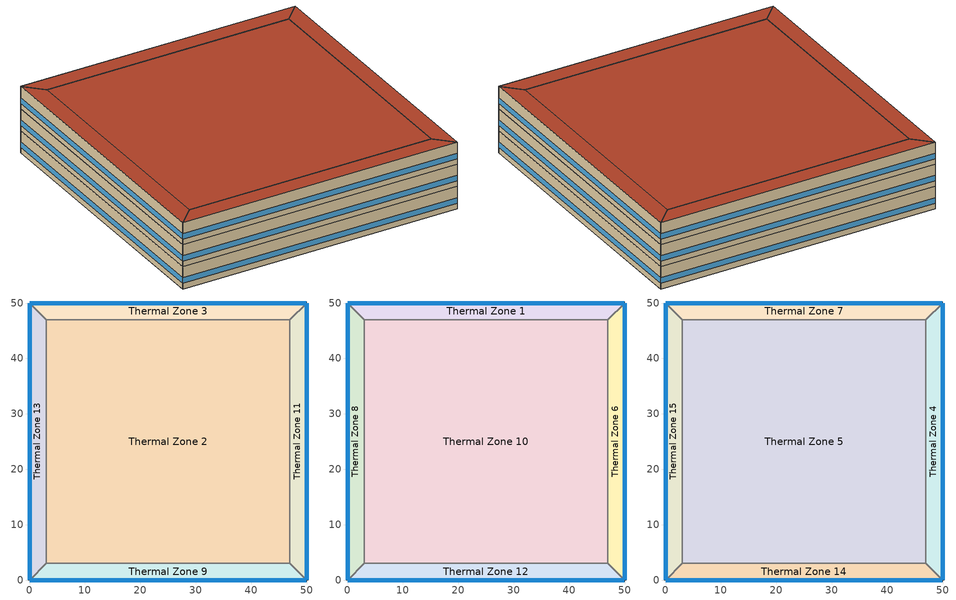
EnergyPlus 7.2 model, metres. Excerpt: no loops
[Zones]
Thermal Zone 9
 floor ground (000_ExtSlabCarpet_4in_ClimateZone 1-8): 50,0 0,0 3,3 47,3 z0
 wall outside (ASHRAE_189.1-2009_ExtWall_SteelFrame_ClimateZone 4-8): 0,0 50,0 z0:4
 wall to Thermal Zone 11 (000_Interior Wall): 50,0 47,3 z0:4
 wall to Thermal Zone 13 (000_Interior Wall): 3,3 0,0 z0:4
 wall to Thermal Zone 2 (000_Interior Wall): 47,3 3,3 z0:4
 window (ASHRAE_189.1-2009_ExtWindow_ClimateZone 4-5): 0.03,0 49.97,0 z1:2
Thermal Zone 11
 floor ground (000_ExtSlabCarpet_4in_ClimateZone 1-8): 50,50 50,0 47,3 47,47 z0
 wall outside (ASHRAE_189.1-2009_ExtWall_SteelFrame_ClimateZone 4-8): 50,0 50,50 z0:4
 wall to Thermal Zone 2 (000_Interior Wall): 47,47 47,3 z0:4
 wall to Thermal Zone 3 (000_Interior Wall): 50,50 47,47 z0:4
 window (ASHRAE_189.1-2009_ExtWindow_ClimateZone 4-5): 50,0.03 50,49.97 z1:2
Thermal Zone 2
 floor ground (000_ExtSlabCarpet_4in_ClimateZone 1-8): 3,3 3,47 47,47 47,3 z0
 wall to Thermal Zone 3 (000_Interior Wall): 47,47 3,47 z0:4
 wall to Thermal Zone 13 (000_Interior Wall): 3,47 3,3 z0:4
Thermal Zone 13
 floor ground (000_ExtSlabCarpet_4in_ClimateZone 1-8): 0,0 0,50 3,47 3,3 z0
 wall outside (ASHRAE_189.1-2009_ExtWall_SteelFrame_ClimateZone 4-8): 0,50 0,0 z0:4
 wall to Thermal Zone 3 (000_Interior Wall): 3,47 0,50 z0:4
 window (ASHRAE_189.1-2009_ExtWindow_ClimateZone 4-5): 0,49.97 0,0.03 z1:2
Thermal Zone 3
 floor ground (000_ExtSlabCarpet_4in_ClimateZone 1-8): 0,50 50,50 47,47 3,47 z0
 wall outside (ASHRAE_189.1-2009_ExtWall_SteelFrame_ClimateZone 4-8): 50,50 0,50 z0:4
 window (ASHRAE_189.1-2009_ExtWindow_ClimateZone 4-5): 49.97,50 0.03,50 z1:2
Thermal Zone 8
 floor to Thermal Zone 13 (000_Interior Floor): 0,0 0,50 3,47 3,3 z4
 wall outside (ASHRAE_189.1-2009_ExtWall_SteelFrame_ClimateZone 4-8): 0,50 0,0 z4:8
 wall to Thermal Zone 10 (000_Interior Wall): 3,3 3,47 z4:8
 wall to Thermal Zone 1 (000_Interior Wall): 3,47 0,50 z4:8
 wall to Thermal Zone 12 (000_Interior Wall): 0,0 3,3 z4:8
 window (ASHRAE_189.1-2009_ExtWindow_ClimateZone 4-5): 0,49.97 0,0.03 z5:6
Thermal Zone 12
 floor to Thermal Zone 9 (000_Interior Floor): 50,0 0,0 3,3 47,3 z4
 wall outside (ASHRAE_189.1-2009_ExtWall_SteelFrame_ClimateZone 4-8): 0,0 50,0 z4:8
 wall to Thermal Zone 10 (000_Interior Wall): 47,3 3,3 z4:8
 wall to Thermal Zone 6 (000_Interior Wall): 50,0 47,3 z4:8
 window (ASHRAE_189.1-2009_ExtWindow_ClimateZone 4-5): 0.03,0 49.97,0 z5:6
Thermal Zone 10
 floor to Thermal Zone 2 (000_Interior Floor): 3,3 3,47 47,47 47,3 z4
 wall to Thermal Zone 6 (000_Interior Wall): 47,3 47,47 z4:8
 wall to Thermal Zone 1 (000_Interior Wall): 47,47 3,47 z4:8
Thermal Zone 1
 floor to Thermal Zone 3 (000_Interior Floor): 0,50 50,50 47,47 3,47 z4
 wall outside (ASHRAE_189.1-2009_ExtWall_SteelFrame_ClimateZone 4-8): 50,50 0,50 z4:8
 wall to Thermal Zone 6 (000_Interior Wall): 47,47 50,50 z4:8
 window (ASHRAE_189.1-2009_ExtWindow_ClimateZone 4-5): 49.97,50 0.03,50 z5:6
Thermal Zone 6
 floor to Thermal Zone 11 (000_Interior Floor): 50,50 50,0 47,3 47,47 z4
 wall outside (ASHRAE_189.1-2009_ExtWall_SteelFrame_ClimateZone 4-8): 50,0 50,50 z4:8
 window (ASHRAE_189.1-2009_ExtWindow_ClimateZone 4-5): 50,0.03 50,49.97 z5:6
Thermal Zone 4
 floor to Thermal Zone 6 (000_Interior Floor): 50,50 50,0 47,3 47,47 z8
 wall outside (ASHRAE_189.1-2009_ExtWall_SteelFrame_ClimateZone 4-8): 50,0 50,50 z8:12
 wall to Thermal Zone 7 (000_Interior Wall): 50,50 47,47 z8:12
 wall to Thermal Zone 14 (000_Interior Wall): 47,3 50,0 z8:12
 wall to Thermal Zone 5 (000_Interior Wall): 47,47 47,3 z8:12
 window (ASHRAE_189.1-2009_ExtWindow_ClimateZone 4-5): 50,0.03 50,49.97 z9:10
 roof outside (ASHRAE_189.1-2009_ExtRoof_IEAD_ClimateZone 2-5): 47,47 47,3 50,0 50,50 z12
Thermal Zone 15
 floor to Thermal Zone 8 (000_Interior Floor): 0,0 0,50 3,47 3,3 z8
 wall outside (ASHRAE_189.1-2009_ExtWall_SteelFrame_ClimateZone 4-8): 0,50 0,0 z8:12
 wall to Thermal Zone 14 (000_Interior Wall): 0,0 3,3 z8:12
 wall to Thermal Zone 5 (000_Interior Wall): 3,3 3,47 z8:12
 wall to Thermal Zone 7 (000_Interior Wall): 3,47 0,50 z8:12
 window (ASHRAE_189.1-2009_ExtWindow_ClimateZone 4-5): 0,49.97 0,0.03 z9:10
 roof outside (ASHRAE_189.1-2009_ExtRoof_IEAD_ClimateZone 2-5): 3,3 3,47 0,50 0,0 z12
Thermal Zone 14
 floor to Thermal Zone 12 (000_Interior Floor): 50,0 0,0 3,3 47,3 z8
 wall outside (ASHRAE_189.1-2009_ExtWall_SteelFrame_ClimateZone 4-8): 0,0 50,0 z8:12
 wall to Thermal Zone 5 (000_Interior Wall): 47,3 3,3 z8:12
 window (ASHRAE_189.1-2009_ExtWindow_ClimateZone 4-5): 0.03,0 49.97,0 z9:10
 roof outside (ASHRAE_189.1-2009_ExtRoof_IEAD_ClimateZone 2-5): 47,3 3,3 0,0 50,0 z12
Thermal Zone 5
 floor to Thermal Zone 10 (000_Interior Floor): 3,3 3,47 47,47 47,3 z8
 wall to Thermal Zone 7 (000_Interior Wall): 47,47 3,47 z8:12
 roof outside (ASHRAE_189.1-2009_ExtRoof_IEAD_ClimateZone 2-5): 47,3 47,47 3,47 3,3 z12
Thermal Zone 7
 floor to Thermal Zone 1 (000_Interior Floor): 0,50 50,50 47,47 3,47 z8
 wall outside (ASHRAE_189.1-2009_ExtWall_SteelFrame_ClimateZone 4-8): 50,50 0,50 z8:12
 window (ASHRAE_189.1-2009_ExtWindow_ClimateZone 4-5): 49.97,50 0.03,50 z9:10
 roof outside (ASHRAE_189.1-2009_ExtRoof_IEAD_ClimateZone 2-5): 3,47 47,47 50,50 0,50 z12
[Site:Location]
Philadelphia International Ap_PA_USA Design_Conditions: Latitude {deg}=39.87; Longitude {deg}=-75.23; Time Zone {hr}=-5; Elevation {m}=2
[SizingPeriod:DesignDay] Month=7; Day of Month=21; Day Type=SummerDesignDay; Daily Dry-Bulb Temperature Range {deltaC}=9.4; Dry-Bulb Temperature Range Modifier Type=DefaultMultipliers; Barometric Pressure {Pa}=101301; Wind Speed {m/s}=5; Wind Direction {deg}=240; Rain Indicator=No; Snow Indicator=No; Daylight Saving Time Indicator=No; Solar Model Indicator=ASHRAETau; ASHRAE Clear Sky Optical Depth for Beam Irradiance (taub)=0.55; ASHRAE Clear Sky Optical Depth for Diffuse Irradiance (taud)=1.776
Name | Maximum Dry-Bulb Temperature {C} | Humidity Condition Type | Wetbulb or DewPoint at Maximum Dry-Bulb {C} | Enthalpy at Maximum Dry-Bulb {J/kg}
Philadelphia International Ap Ann Clg 2% Condns DP=>MDB | 26.8 | Dewpoint | 22.9
Philadelphia International Ap Ann Clg .4% Condns DP=>MDB | 28.1 | Dewpoint | 24.1
Philadelphia International Ap Ann Clg 2% Condns Enth=>MDB | 28.8 | Enthalpy |  | 73000
Philadelphia International Ap Ann Clg .4% Condns Enth=>MDB | 31.7 | Enthalpy |  | 79100
[Building]
Building 1
[Material] Thermal Absorptance=0.9
Name | Roughness | Thickness {m} | Conductivity {W/m-K} | Density {kg/m3} | Specific Heat {J/kg-K} | Solar Absorptance | Visible Absorptance
Roof Membrane | VeryRough | 0.0095 | 0.16 | 1121.29 | 1460 | 0.7 | 0.7
000_F16 Acoustic tile | MediumSmooth | 0.0191 | 0.06 | 368 | 590 | 0.7 | 0.7
000_M11 100mm lightweight concrete | MediumRough | 0.1016 | 0.53 | 1280 | 840 | 0.7 | 0.7
Wall Insulation [39] | MediumRough | 0.1184 | 0.045 | 265 | 836.8 | 0.7 | 0.7
Metal Decking | MediumSmooth | 0.0015 | 45.006 | 7680 | 418.4 | 0.7 | 0.3
1/2IN Gypsum | Smooth | 0.0127 | 0.16 | 784.9 | 830 | 0.92 | 0.92
000_G01a 19mm gypsum board | MediumSmooth | 0.019 | 0.16 | 800 | 1090 | 0.7 | 0.7
MAT-CC05 4 HW CONCRETE | Rough | 0.1016 | 1.311 | 2240 | 836.8 | 0.7 | 0.7
Roof Insulation [21] | MediumRough | 0.2105 | 0.049 | 265 | 836.8 | 0.7 | 0.7
[Material:AirGap]
Name | Thermal Resistance {m2-K/W}
000_F05 Ceiling air space resistance | 0.18
000_F04 Wall air space resistance | 0.15
[Material:NoMass] Thermal Absorptance=0.9; Solar Absorptance=0.7
Name | Roughness | Thermal Resistance {m2-K/W} | Visible Absorptance
MAT-SHEATH | Rough | 0.3626 | 0.7
CP02 CARPET PAD | VeryRough | 0.2165 | 0.8
[WindowMaterial:Glazing]
Theoretical Glass [207]: Optical Data Type=SpectralAverage; Thickness {m}=0.003; Solar Transmittance at Normal Incidence=0.3311; Front Side Solar Reflectance at Normal Incidence=0.6189; Back Side Solar Reflectance at Normal Incidence=0.6189; Visible Transmittance at Normal Incidence=0.44; Front Side Visible Reflectance at Normal Incidence=0.51; Back Side Visible Reflectance at Normal Incidence=0.51; Infrared Transmittance at Normal Incidence=0; Front Side Infrared Hemispherical Emissivity=0.9; Back Side Infrared Hemispherical Emissivity=0.9; Conductivity {W/m-K}=0.0133; Dirt Correction Factor for Solar and Visible Transmittance=1; Solar Diffusing=No
[Construction]
ASHRAE_189.1-2009_ExtRoof_IEAD_ClimateZone 2-5: Roof Membrane, Roof Insulation [21], Metal Decking
000_Interior Wall: 000_G01a 19mm gypsum board, 000_F04 Wall air space resistance, 000_G01a 19mm gypsum board
ASHRAE_189.1-2009_ExtWall_SteelFrame_ClimateZone 4-8: MAT-SHEATH, Wall Insulation [39], 1/2IN Gypsum
ASHRAE_189.1-2009_ExtWindow_ClimateZone 4-5: Theoretical Glass [207]
000_Interior Floor: 000_F16 Acoustic tile, 000_F05 Ceiling air space resistance, 000_M11 100mm lightweight concrete
000_ExtSlabCarpet_4in_ClimateZone 1-8: MAT-CC05 4 HW CONCRETE, CP02 CARPET PAD
[AvailabilityManager:Scheduled]
Name | Schedule
AvailabilityManager:Scheduled {370c7ef7-7634-49c1-a2dc-305e40b4e99e} | Schedule:Compact {8e92d4e8-39a0-4900-93c4-02fb0824cd07}
AvailabilityManager:Scheduled {12b04b26-affd-4284-b10f-842844ab5983} | Schedule:Compact {0183c6e4-5bc3-4100-b625-b135d65854a7}
[Zone]
Thermal Zone 9; Thermal Zone 4; Thermal Zone 8; Thermal Zone 15; Thermal Zone 14; Thermal Zone 11; Thermal Zone 5; Thermal Zone 7; Thermal Zone 12; Thermal Zone 2; Thermal Zone 10; Thermal Zone 13; Thermal Zone 1; Thermal Zone 3; Thermal Zone 6
[Schedule:Compact]
Schedule:Compact {8e92d4e8-39a0-4900-93c4-02fb0824cd07}; Schedule:Compact {0183c6e4-5bc3-4100-b625-b135d65854a7}: Through: 12/31, For: AllDays, Until: 24:00, 1
